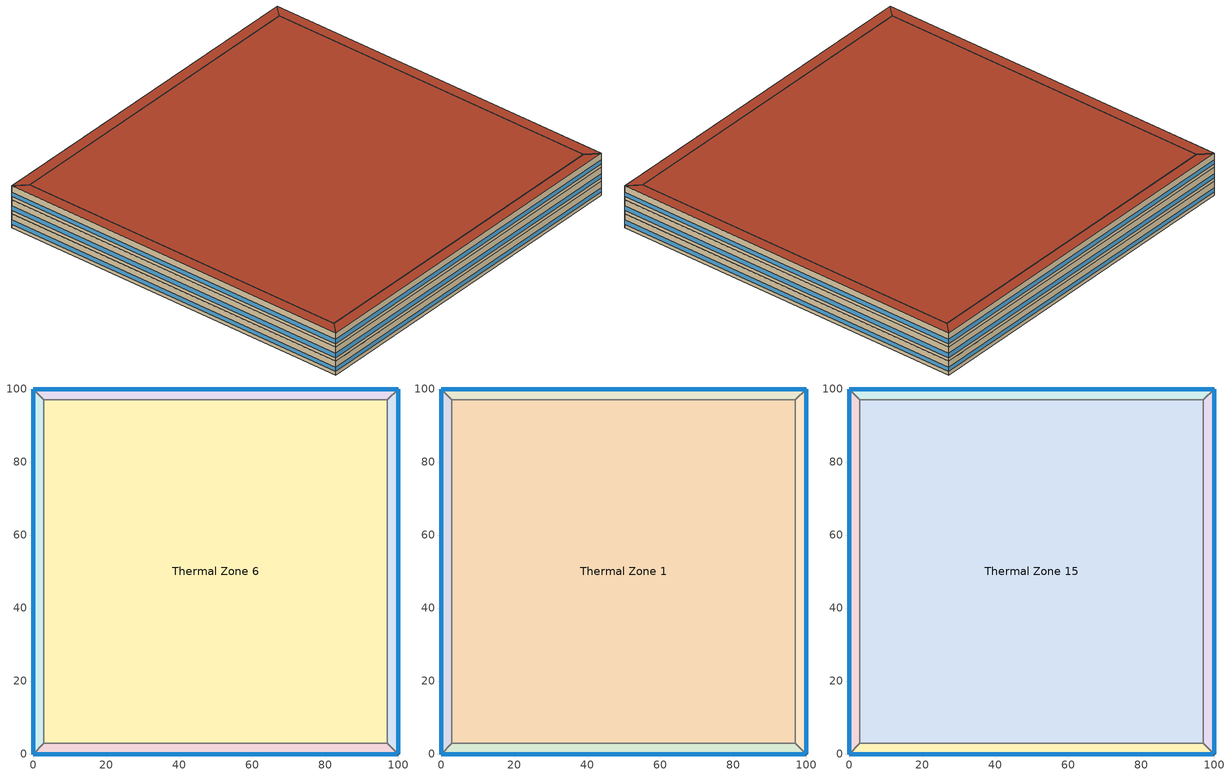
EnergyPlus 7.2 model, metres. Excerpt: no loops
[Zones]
Thermal Zone 10
 floor ground (000_ExtSlabCarpet_4in_ClimateZone 1-8): 100,100 100,0 97,3 97,97 z0
 wall outside (ASHRAE_189.1-2009_ExtWall_SteelFrame_ClimateZone 4-8): 100,0 100,100 z0:4
 wall to Thermal Zone 12 (000_Interior Wall): 100,100 97,97 z0:4
 wall to Thermal Zone 6 (000_Interior Wall): 97,97 97,3 z0:4
 wall to Thermal Zone 3 (000_Interior Wall): 97,3 100,0 z0:4
 window (ASHRAE_189.1-2009_ExtWindow_ClimateZone 4-5): 100,0.03 100,99.97 z1:2.2
Thermal Zone 3
 floor ground (000_ExtSlabCarpet_4in_ClimateZone 1-8): 100,0 0,0 3,3 97,3 z0
 wall outside (ASHRAE_189.1-2009_ExtWall_SteelFrame_ClimateZone 4-8): 0,0 100,0 z0:4
 wall to Thermal Zone 6 (000_Interior Wall): 97,3 3,3 z0:4
 wall to Thermal Zone 7 (000_Interior Wall): 3,3 0,0 z0:4
 window (ASHRAE_189.1-2009_ExtWindow_ClimateZone 4-5): 0.03,0 99.97,0 z1:2.2
Thermal Zone 12
 floor ground (000_ExtSlabCarpet_4in_ClimateZone 1-8): 0,100 100,100 97,97 3,97 z0
 wall outside (ASHRAE_189.1-2009_ExtWall_SteelFrame_ClimateZone 4-8): 100,100 0,100 z0:4
 wall to Thermal Zone 7 (000_Interior Wall): 0,100 3,97 z0:4
 wall to Thermal Zone 6 (000_Interior Wall): 3,97 97,97 z0:4
 window (ASHRAE_189.1-2009_ExtWindow_ClimateZone 4-5): 99.97,100 0.03,100 z1:2.2
Thermal Zone 6
 floor ground (000_ExtSlabCarpet_4in_ClimateZone 1-8): 3,3 3,97 97,97 97,3 z0
 wall to Thermal Zone 7 (000_Interior Wall): 3,97 3,3 z0:4
Thermal Zone 7
 floor ground (000_ExtSlabCarpet_4in_ClimateZone 1-8): 0,0 0,100 3,97 3,3 z0
 wall outside (ASHRAE_189.1-2009_ExtWall_SteelFrame_ClimateZone 4-8): 0,100 0,0 z0:4
 window (ASHRAE_189.1-2009_ExtWindow_ClimateZone 4-5): 0,99.97 0,0.03 z1:2.2
Thermal Zone 13
 floor to Thermal Zone 12 (000_Interior Floor): 0,100 100,100 97,97 3,97 z4
 wall outside (ASHRAE_189.1-2009_ExtWall_SteelFrame_ClimateZone 4-8): 100,100 0,100 z4:8
 wall to Thermal Zone 8 (000_Interior Wall): 97,97 100,100 z4:8
 wall to Thermal Zone 9 (000_Interior Wall): 0,100 3,97 z4:8
 wall to Thermal Zone 1 (000_Interior Wall): 3,97 97,97 z4:8
 window (ASHRAE_189.1-2009_ExtWindow_ClimateZone 4-5): 99.97,100 0.03,100 z5:6.2
Thermal Zone 1
 floor to Thermal Zone 6 (000_Interior Floor): 3,3 3,97 97,97 97,3 z4
 wall to Thermal Zone 11 (000_Interior Wall): 3,3 97,3 z4:8
 wall to Thermal Zone 8 (000_Interior Wall): 97,3 97,97 z4:8
 wall to Thermal Zone 9 (000_Interior Wall): 3,97 3,3 z4:8
Thermal Zone 9
 floor to Thermal Zone 7 (000_Interior Floor): 0,0 0,100 3,97 3,3 z4
 wall outside (ASHRAE_189.1-2009_ExtWall_SteelFrame_ClimateZone 4-8): 0,100 0,0 z4:8
 wall to Thermal Zone 11 (000_Interior Wall): 0,0 3,3 z4:8
 window (ASHRAE_189.1-2009_ExtWindow_ClimateZone 4-5): 0,99.97 0,0.03 z5:6.2
Thermal Zone 8
 floor to Thermal Zone 10 (000_Interior Floor): 100,100 100,0 97,3 97,97 z4
 wall outside (ASHRAE_189.1-2009_ExtWall_SteelFrame_ClimateZone 4-8): 100,0 100,100 z4:8
 wall to Thermal Zone 11 (000_Interior Wall): 97,3 100,0 z4:8
 window (ASHRAE_189.1-2009_ExtWindow_ClimateZone 4-5): 100,0.03 100,99.97 z5:6.2
Thermal Zone 11
 floor to Thermal Zone 3 (000_Interior Floor): 100,0 0,0 3,3 97,3 z4
 wall outside (ASHRAE_189.1-2009_ExtWall_SteelFrame_ClimateZone 4-8): 0,0 100,0 z4:8
 window (ASHRAE_189.1-2009_ExtWindow_ClimateZone 4-5): 0.03,0 99.97,0 z5:6.2
Thermal Zone 15
 floor to Thermal Zone 1 (000_Interior Floor): 3,3 3,97 97,97 97,3 z8
 wall to Thermal Zone 2 (000_Interior Wall): 3,3 97,3 z8:12
 wall to Thermal Zone 14 (000_Interior Wall): 97,3 97,97 z8:12
 wall to Thermal Zone 4 (000_Interior Wall): 3,97 3,3 z8:12
 wall to Thermal Zone 5 (000_Interior Wall): 97,97 3,97 z8:12
 roof outside (ASHRAE_189.1-2009_ExtRoof_IEAD_ClimateZone 2-5): 97,3 97,97 3,97 3,3 z12
Thermal Zone 4
 floor to Thermal Zone 9 (000_Interior Floor): 0,0 0,100 3,97 3,3 z8
 wall outside (ASHRAE_189.1-2009_ExtWall_SteelFrame_ClimateZone 4-8): 0,100 0,0 z8:12
 wall to Thermal Zone 2 (000_Interior Wall): 0,0 3,3 z8:12
 wall to Thermal Zone 5 (000_Interior Wall): 3,97 0,100 z8:12
 window (ASHRAE_189.1-2009_ExtWindow_ClimateZone 4-5): 0,99.97 0,0.03 z9:10.2
 roof outside (ASHRAE_189.1-2009_ExtRoof_IEAD_ClimateZone 2-5): 3,3 3,97 0,100 0,0 z12
Thermal Zone 14
 floor to Thermal Zone 8 (000_Interior Floor): 100,100 100,0 97,3 97,97 z8
 wall outside (ASHRAE_189.1-2009_ExtWall_SteelFrame_ClimateZone 4-8): 100,0 100,100 z8:12
 wall to Thermal Zone 2 (000_Interior Wall): 97,3 100,0 z8:12
 wall to Thermal Zone 5 (000_Interior Wall): 100,100 97,97 z8:12
 window (ASHRAE_189.1-2009_ExtWindow_ClimateZone 4-5): 100,0.03 100,99.97 z9:10.2
 roof outside (ASHRAE_189.1-2009_ExtRoof_IEAD_ClimateZone 2-5): 97,97 97,3 100,0 100,100 z12
Thermal Zone 2
 floor to Thermal Zone 11 (000_Interior Floor): 100,0 0,0 3,3 97,3 z8
 wall outside (ASHRAE_189.1-2009_ExtWall_SteelFrame_ClimateZone 4-8): 0,0 100,0 z8:12
 window (ASHRAE_189.1-2009_ExtWindow_ClimateZone 4-5): 0.03,0 99.97,0 z9:10.2
 roof outside (ASHRAE_189.1-2009_ExtRoof_IEAD_ClimateZone 2-5): 97,3 3,3 0,0 100,0 z12
Thermal Zone 5
 floor to Thermal Zone 13 (000_Interior Floor): 0,100 100,100 97,97 3,97 z8
 wall outside (ASHRAE_189.1-2009_ExtWall_SteelFrame_ClimateZone 4-8): 100,100 0,100 z8:12
 window (ASHRAE_189.1-2009_ExtWindow_ClimateZone 4-5): 99.97,100 0.03,100 z9:10.2
 roof outside (ASHRAE_189.1-2009_ExtRoof_IEAD_ClimateZone 2-5): 3,97 97,97 100,100 0,100 z12
[Site:Location]
Chicago Ohare Intl Ap_IL_USA Design_Conditions: Latitude {deg}=41.98; Longitude {deg}=-87.92; Time Zone {hr}=-6; Elevation {m}=201
[SizingPeriod:DesignDay] Day of Month=21; Dry-Bulb Temperature Range Modifier Type=DefaultMultipliers; Barometric Pressure {Pa}=98934; Rain Indicator=No; Snow Indicator=No; Daylight Saving Time Indicator=No
Name | Month | Day Type | Maximum Dry-Bulb Temperature {C} | Daily Dry-Bulb Temperature Range {deltaC} | Humidity Condition Type | Wetbulb or DewPoint at Maximum Dry-Bulb {C} | Wind Speed {m/s} | Wind Direction {deg} | Solar Model Indicator | ASHRAE Clear Sky Optical Depth for Beam Irradiance (taub) | ASHRAE Clear Sky Optical Depth for Diffuse Irradiance (taud) | Sky Clearness
Chicago Ohare Intl Ap Ann Clg 1% Condns DB=>MWB | 7 | SummerDesignDay | 31.6 | 10.5 | Wetbulb | 23 | 5.2 | 230 | ASHRAETau | 0.455 | 2.05
Chicago Ohare Intl Ap Ann Clg .4% Condns DP=>MDB | 7 | SummerDesignDay | 28.9 | 10.5 | Dewpoint | 23.8 | 5.2 | 230 | ASHRAETau | 0.455 | 2.05
Chicago Ohare Intl Ap Ann Clg 1% Condns WB=>MDB | 7 | SummerDesignDay | 29.6 | 10.5 | Wetbulb | 24.5 | 5.2 | 230 | ASHRAETau | 0.455 | 2.05
Chicago Ohare Intl Ap Ann Htg Wind 99% Condns WS=>MCDB | 1 | WinterDesignDay | -3.2 | 0 | Wetbulb | -3.2 | 11.4 | 270 | ASHRAEClearSky |  |  | 0
[Building]
Building 1
[Material] Thermal Absorptance=0.9
Name | Roughness | Thickness {m} | Conductivity {W/m-K} | Density {kg/m3} | Specific Heat {J/kg-K} | Solar Absorptance | Visible Absorptance
Wall Insulation [39] | MediumRough | 0.1184 | 0.045 | 265 | 836.8 | 0.7 | 0.7
Roof Insulation [21] | MediumRough | 0.2105 | 0.049 | 265 | 836.8 | 0.7 | 0.7
Roof Membrane | VeryRough | 0.0095 | 0.16 | 1121.29 | 1460 | 0.7 | 0.7
Metal Decking | MediumSmooth | 0.0015 | 45.006 | 7680 | 418.4 | 0.7 | 0.3
000_G01a 19mm gypsum board | MediumSmooth | 0.019 | 0.16 | 800 | 1090 | 0.7 | 0.7
MAT-CC05 4 HW CONCRETE | Rough | 0.1016 | 1.311 | 2240 | 836.8 | 0.7 | 0.7
000_F16 Acoustic tile | MediumSmooth | 0.0191 | 0.06 | 368 | 590 | 0.7 | 0.7
000_M11 100mm lightweight concrete | MediumRough | 0.1016 | 0.53 | 1280 | 840 | 0.7 | 0.7
1/2IN Gypsum | Smooth | 0.0127 | 0.16 | 784.9 | 830 | 0.92 | 0.92
[Material:AirGap]
Name | Thermal Resistance {m2-K/W}
000_F05 Ceiling air space resistance | 0.18
000_F04 Wall air space resistance | 0.15
[Material:NoMass] Thermal Absorptance=0.9; Solar Absorptance=0.7
Name | Roughness | Thermal Resistance {m2-K/W} | Visible Absorptance
CP02 CARPET PAD | VeryRough | 0.2165 | 0.8
MAT-SHEATH | Rough | 0.3626 | 0.7
[WindowMaterial:Glazing]
Theoretical Glass [207]: Optical Data Type=SpectralAverage; Thickness {m}=0.003; Solar Transmittance at Normal Incidence=0.3311; Front Side Solar Reflectance at Normal Incidence=0.6189; Back Side Solar Reflectance at Normal Incidence=0.6189; Visible Transmittance at Normal Incidence=0.44; Front Side Visible Reflectance at Normal Incidence=0.51; Back Side Visible Reflectance at Normal Incidence=0.51; Infrared Transmittance at Normal Incidence=0; Front Side Infrared Hemispherical Emissivity=0.9; Back Side Infrared Hemispherical Emissivity=0.9; Conductivity {W/m-K}=0.0133; Dirt Correction Factor for Solar and Visible Transmittance=1; Solar Diffusing=No
[Construction]
000_ExtSlabCarpet_4in_ClimateZone 1-8: MAT-CC05 4 HW CONCRETE, CP02 CARPET PAD
000_Interior Wall: 000_G01a 19mm gypsum board, 000_F04 Wall air space resistance, 000_G01a 19mm gypsum board
ASHRAE_189.1-2009_ExtRoof_IEAD_ClimateZone 2-5: Roof Membrane, Roof Insulation [21], Metal Decking
ASHRAE_189.1-2009_ExtWall_SteelFrame_ClimateZone 4-8: MAT-SHEATH, Wall Insulation [39], 1/2IN Gypsum
000_Interior Floor: 000_F16 Acoustic tile, 000_F05 Ceiling air space resistance, 000_M11 100mm lightweight concrete
ASHRAE_189.1-2009_ExtWindow_ClimateZone 4-5: Theoretical Glass [207]
[AvailabilityManager:Scheduled]
Name | Schedule
AvailabilityManager:Scheduled {1e67b9c9-a6d3-43f7-8a88-8dfbbde0c979} | Schedule:Compact {2bb184b8-d537-4ac9-a4b4-a7c910a355f3}
AvailabilityManager:Scheduled {8d43bebc-9e02-4b35-8922-dd236f487b03} | Schedule:Compact {207277b7-92cb-4e10-829f-a27ccb736b7c}
[Zone]
Thermal Zone 15; Thermal Zone 4; Thermal Zone 14; Thermal Zone 10; Thermal Zone 2; Thermal Zone 3; Thermal Zone 12; Thermal Zone 5; Thermal Zone 6; Thermal Zone 7; Thermal Zone 13; Thermal Zone 1; Thermal Zone 9; Thermal Zone 8; Thermal Zone 11
[Schedule:Compact]
Schedule:Compact {2bb184b8-d537-4ac9-a4b4-a7c910a355f3}; Schedule:Compact {207277b7-92cb-4e10-829f-a27ccb736b7c}: Through: 12/31, For: AllDays, Until: 24:00, 1
